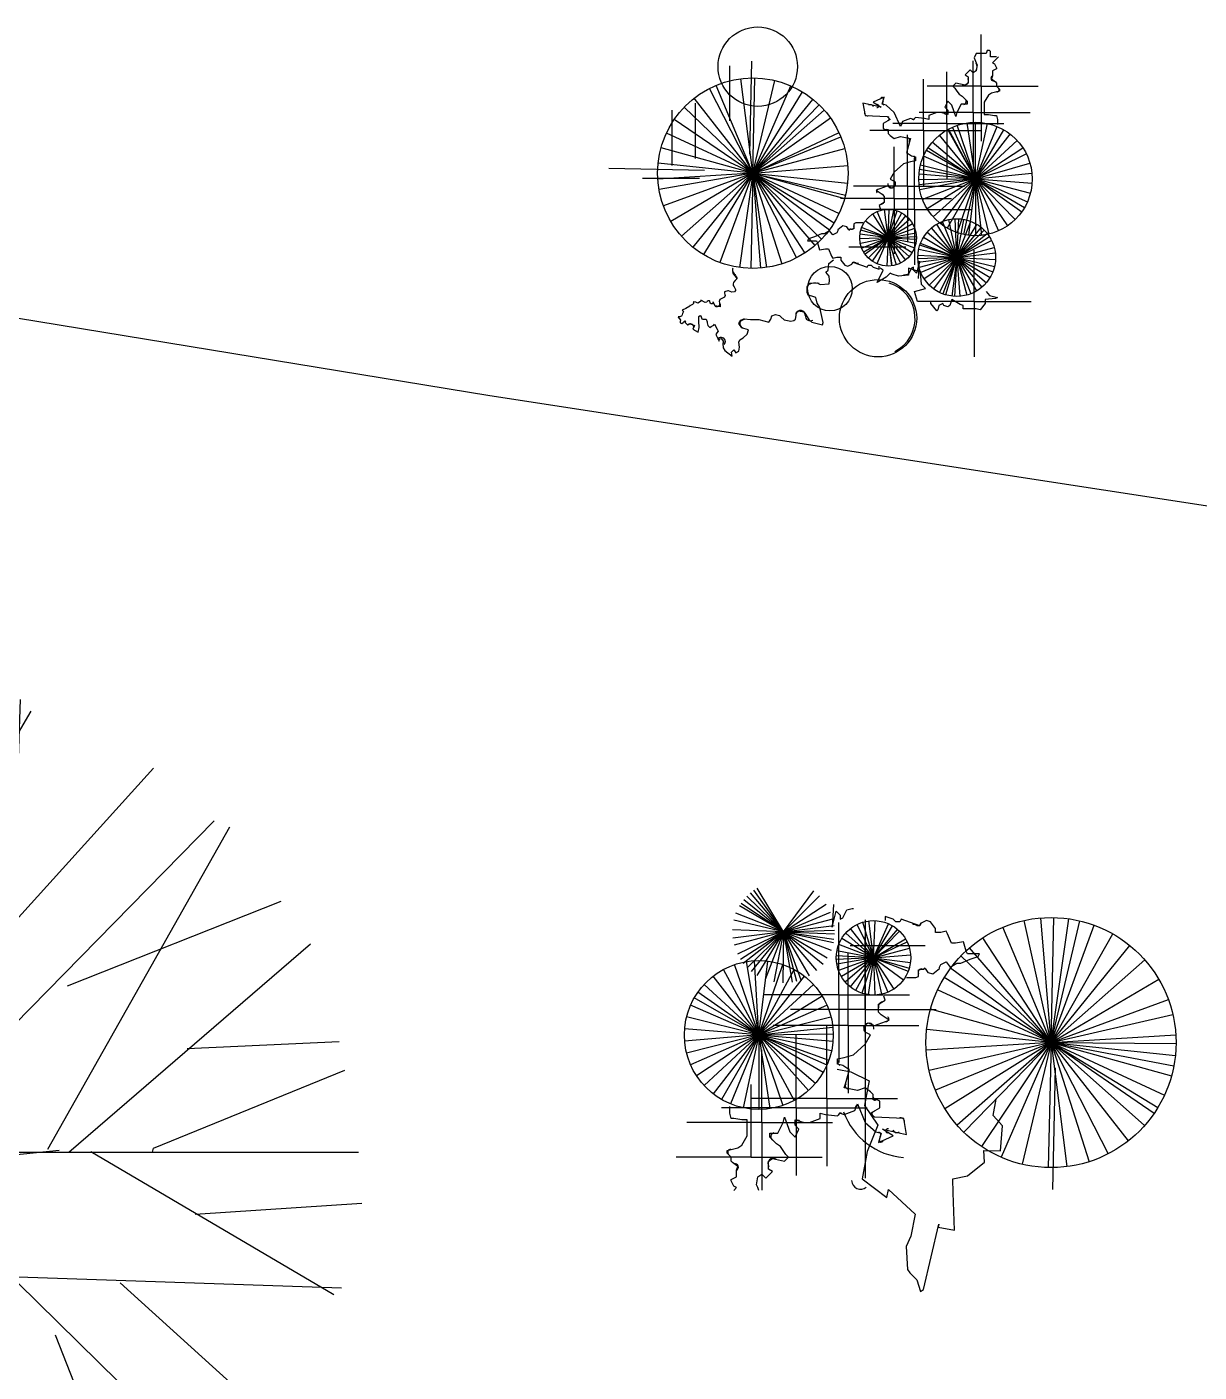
# Model space of a CAD drawing. Header units: millimetres. Extents: x 387 to 811, y 539 to 827.
# Drawn here: x 731.416 to 735.618, y 743.793 to 748.614 of the extents above; entities that cross this region are included whole.
import ezdxf

# ---------------------------------------------------------------- set-up
doc = ezdxf.new("R2010")
doc.units = ezdxf.units.MM
doc.layers.add('cuvas de nível', color=51, linetype='Continuous')
doc.layers.add('vegetação', color=112, linetype='Continuous')

# ---------------------------------------------------------------- blocks, each defined once
blk = doc.blocks.new('T2', base_point=(179.76, 122.92))
for p, q in [((179.76, 122.92), (179.76, 182.32)), ((187.6, 161.67), (186.23, 182.74)), ((179.27, 156.4), (169.42, 180.59)), ((166.66, 160.66), (165.76, 179.9)), ((179.68, 148.48), (197.76, 179.21)), ((179.77, 145.68), (153.43, 176.25)), ((158.72, 145.53), (148.04, 172.54)), ((179.38, 143.01), (138.6, 166.06)), ((137.87, 164.08), (179.76, 122.92)), ((150.5, 138.92), (131.2, 156.4)), ((179.76, 156.27), (179.27, 156.4)), ((181.73, 122.9), (179.52, 144.47)), ((163.39, 138.18), (122.51, 139.57))]:
    blk.add_line(p, q)
blk = doc.blocks.new('AHUA1PL2')
for p, q in [((0.2221, 1.0978), (0.1833, 1.6947)), ((0, 0), (0, 1.6829)), ((-0.3713, 1.0693), (-0.3968, 1.6144)), ((-0.0139, 0.9484), (-0.2932, 1.634)), ((-0.0024, 0.7242), (0.5099, 1.5949)), ((0.0003, 0.6449), (-0.7461, 1.511)), ((-0.5963, 0.6406), (-0.8989, 1.4057)), ((-0.0108, 0.5691), (-1.1663, 1.2222)), ((-1.187, 1.1662), (0, 0)), ((-0.8293, 0.4533), (-1.376, 0.9485)), ((-0.0001, 0.9449), (-0.0139, 0.9484)), ((0.0558, -0.0005), (-0.007, 0.6104)), ((-0.464, 0.4323), (-1.6222, 0.4717))]:
    blk.add_line(p, q)
at = {"xscale": 0.02833333322, "yscale": 0.02833333322, "zscale": 0.02833333322}
for p, rotation in [((0, 0.0148), 269.9999999999999), ((0, 0), 89.99999999999999), ((0, 0), 180)]:
    blk.add_blockref('T2', p, dxfattribs=dict(at, rotation=rotation))

msp = doc.modelspace()

# ---------------------------------------------------------------- linework, layer by layer
at = {"layer": 'cuvas de nível'}
msp.add_polyline3d([(725.7484, 748.4948, 105), (733.0756, 747.2934, 105), (741.1356, 746.0534, 105), (747.6819, 744.9542, 105)], dxfattribs=at)
at = {"layer": 'vegetação'}
for p, q in [((734.8368, 748.402, 54), (734.8368, 748.5868, 54)), ((733.9343, 748.475, 54), (733.9343, 748.2768, 54)), ((734.013, 748.4908, 54), (734.0058, 748.1581, 54)), ((734.8078, 748.3077, 54), (734.8078, 748.4925, 54)), ((734.0182, 748.0895, 54), (733.975, 748.4282, 54)), ((734.0182, 748.0895, 54), (734.0256, 748.4309, 54)), ((734.6303, 748.2424, 54), (734.6303, 748.4272, 54)), ((734.7136, 748.2678, 54), (734.7136, 748.4526, 54)), ((734.0182, 748.0895, 54), (733.8622, 748.3932, 54)), ((734.0182, 748.0895, 54), (733.8864, 748.4045, 54)), ((734.0182, 748.0895, 54), (734.0967, 748.4218, 54)), ((734.0182, 748.0895, 54), (734.0967, 748.4218, 54)), ((734.0182, 748.0895, 54), (734.1548, 748.4024, 54)), ((734.0182, 748.0895, 54), (734.1955, 748.3812, 54)), ((734.8368, 748.402, 54), (734.6435, 748.402, 54)), ((734.8368, 748.402, 54), (734.8368, 748.2039, 54)), ((734.8368, 748.402, 54), (735.0412, 748.402, 54)), ((734.0182, 748.0895, 54), (733.8074, 748.3581, 54)), ((733.8111, 748.3407, 54), (733.8111, 748.1426, 54)), ((734.0182, 748.0895, 54), (734.2336, 748.3543, 54)), ((734.0182, 748.0895, 54), (734.256, 748.3345, 54)), ((733.7278, 748.3154, 54), (733.7278, 748.1172, 54)), ((734.0182, 748.0895, 54), (733.7365, 748.2824, 54)), ((734.0182, 748.0895, 54), (733.7721, 748.3262, 54)), ((734.0182, 748.0895, 54), (734.2743, 748.3152, 54)), ((734.0182, 748.0895, 54), (734.2959, 748.288, 54)), ((734.8078, 748.3077, 54), (734.6145, 748.3077, 54)), ((734.8078, 748.3077, 54), (734.8078, 748.1096, 54)), ((734.8078, 748.3077, 54), (735.0123, 748.3077, 54)), ((734.0182, 748.0895, 54), (733.7086, 748.2334, 54)), ((734.0182, 748.0895, 54), (734.3269, 748.2353, 54)), ((734.6303, 748.2424, 54), (734.4369, 748.2424, 54)), ((734.7136, 748.2678, 54), (734.5203, 748.2678, 54)), ((734.6303, 748.2424, 54), (734.6303, 748.0443, 54)), ((734.6303, 748.2424, 54), (734.8347, 748.2424, 54)), ((734.7136, 748.2678, 54), (734.7136, 748.0696, 54)), ((734.7136, 748.2678, 54), (734.9181, 748.2678, 54)), ((734.8161, 748.0689, 54), (734.7172, 748.2465, 54)), ((734.8161, 748.0689, 54), (734.7193, 748.2477, 54)), ((734.8161, 748.0689, 54), (734.7336, 748.2547, 54)), ((734.8161, 748.0689, 54), (734.7501, 748.2612, 54)), ((734.8161, 748.0689, 54), (734.786, 748.2699, 54)), ((734.8161, 748.0689, 54), (734.8161, 748.2722, 54)), ((734.8161, 748.0689, 54), (734.8586, 748.2677, 54)), ((734.8161, 748.0689, 54), (734.8586, 748.2677, 54)), ((734.8161, 748.0689, 54), (734.8934, 748.2569, 54)), ((734.8161, 748.0689, 54), (734.9179, 748.2448, 54)), ((734.0182, 748.0895, 54), (734.3337, 748.2198, 54)), ((734.5252, 747.9994, 54), (734.5252, 748.1842, 54)), ((734.5723, 748.0429, 54), (734.5723, 748.2277, 54)), ((734.8161, 748.0689, 54), (734.6611, 748.2005, 54)), ((734.8161, 748.0689, 54), (734.6871, 748.226, 54)), ((734.8161, 748.0689, 54), (734.941, 748.2293, 54)), ((734.8161, 748.0689, 54), (734.9657, 748.2066, 54)), ((734.0182, 748.0895, 54), (733.6891, 748.1805, 54)), ((734.0182, 748.0895, 54), (734.348, 748.1778, 54)), ((734.5977, 747.9595, 54), (734.5977, 748.1443, 54)), ((734.8161, 748.0689, 54), (734.6299, 748.1505, 54)), ((734.8161, 748.0689, 54), (734.6401, 748.1707, 54)), ((734.8161, 748.0689, 54), (734.6459, 748.1801, 54)), ((734.8161, 748.0689, 54), (734.9863, 748.1801, 54)), ((734.8161, 748.0689, 54), (734.998, 748.1596, 54)), ((733.5018, 748.1079, 54), (733.845, 748.1005, 54)), ((734.0182, 748.0895, 54), (733.6774, 748.0687, 54)), ((734.0182, 748.0895, 54), (733.6786, 748.1251, 54)), ((734.0182, 748.0895, 54), (733.6818, 748.0312, 54)), ((734.0182, 748.0895, 54), (733.6976, 747.9721, 54)), ((734.0182, 748.0895, 54), (733.7237, 747.9167, 54)), ((734.0182, 748.0895, 54), (733.762, 747.8638, 54)), ((734.0182, 748.0895, 54), (733.8027, 747.8247, 54)), ((734.0182, 748.0895, 54), (733.8408, 747.7978, 54)), ((734.0182, 748.0895, 54), (733.9003, 747.7691, 54)), ((734.0182, 748.0895, 54), (733.9697, 747.7516, 54)), ((734.0182, 748.0895, 54), (734.0107, 747.7482, 54)), ((734.0182, 748.0895, 54), (734.3584, 748.1175, 54)), ((734.0182, 748.0895, 54), (734.3584, 748.1175, 54)), ((734.0182, 748.0895, 54), (734.2643, 747.8529, 54)), ((734.0182, 748.0895, 54), (734.2408, 747.8307, 54)), ((734.0182, 748.0895, 54), (734.2928, 747.8867, 54)), ((734.0182, 748.0895, 54), (734.3472, 747.9985, 54)), ((734.0182, 748.0895, 54), (734.3504, 748.011, 54)), ((734.0182, 748.0895, 54), (734.3278, 747.9456, 54)), ((734.0182, 748.0895, 54), (734.3099, 747.9121, 54)), ((734.0182, 748.0895, 54), (734.3577, 748.054, 54)), ((734.0182, 748.0895, 54), (734.122, 747.7643, 54)), ((734.0182, 748.0895, 54), (734.1741, 747.7858, 54)), ((734.0182, 748.0895, 54), (734.204, 747.8031, 54)), ((734.0182, 748.0895, 54), (734.067, 747.7516, 54)), ((734.0182, 748.0895, 54), (734.0461, 747.7493, 54)), ((734.8161, 748.0689, 54), (734.6155, 748.1024, 54)), ((734.8161, 748.0689, 54), (734.619, 748.1188, 54)), ((734.8161, 748.0689, 54), (735.0113, 748.1257, 54)), ((734.8161, 748.0689, 54), (735.0183, 748.0899, 54)), ((734.8161, 748.0689, 54), (735.0183, 748.0899, 54)), ((733.6227, 748.0723, 54), (733.8272, 748.0723, 54)), ((734.5723, 748.0429, 54), (734.379, 748.0429, 54)), ((734.5723, 748.0429, 54), (734.7768, 748.0429, 54)), ((734.5723, 748.0429, 54), (734.5723, 747.8447, 54)), ((734.8161, 748.0689, 54), (734.6128, 748.066, 54)), ((734.8161, 748.0689, 54), (734.6134, 748.0856, 54)), ((734.8161, 748.0689, 54), (734.6138, 748.0478, 54)), ((734.8161, 748.0689, 54), (734.6165, 748.0298, 54)), ((734.8161, 748.0689, 54), (734.6267, 747.9948, 54)), ((734.8161, 748.0689, 54), (734.643, 747.9621, 54)), ((734.8161, 748.0689, 54), (734.6648, 747.933, 54)), ((734.8161, 748.0689, 54), (734.6915, 747.9081, 54)), ((734.8161, 748.0689, 54), (734.7142, 747.8929, 54)), ((734.8161, 748.0689, 54), (734.7501, 747.8765, 54)), ((734.8161, 748.0689, 54), (734.7736, 747.87, 54)), ((734.8161, 748.0689, 54), (734.7916, 747.867, 54)), ((734.8161, 748.0689, 54), (734.8371, 747.8666, 54)), ((734.8161, 748.0689, 54), (734.8641, 747.8713, 54)), ((734.8161, 748.0689, 54), (734.8986, 747.883, 54)), ((734.8161, 748.0689, 54), (734.9822, 747.9516, 54)), ((734.8161, 748.0689, 54), (734.9586, 747.9239, 54)), ((734.8161, 748.0689, 54), (734.9305, 747.9007, 54)), ((734.8161, 748.0689, 54), (734.9921, 747.967, 54)), ((734.8161, 748.0689, 54), (735.0023, 747.9872, 54)), ((734.8161, 748.0689, 54), (735.0188, 748.0535, 54)), ((734.8161, 748.0689, 54), (735.0128, 748.0175, 54)), ((734.8161, 748.0689, 54), (734.8161, 747.8655, 54)), ((734.5252, 747.9994, 54), (734.3319, 747.9994, 54)), ((734.5252, 747.9994, 54), (734.7297, 747.9994, 54)), ((734.5252, 747.9994, 54), (734.5252, 747.8012, 54)), ((734.5977, 747.9595, 54), (734.4043, 747.9595, 54)), ((734.5029, 747.8582, 54), (734.4476, 747.9435, 54)), ((734.5029, 747.8582, 54), (734.4476, 747.9435, 54)), ((734.5029, 747.8582, 54), (734.4637, 747.952, 54)), ((734.5029, 747.8582, 54), (734.4903, 747.959, 54)), ((734.5029, 747.8582, 54), (734.5071, 747.9597, 54)), ((734.5029, 747.8582, 54), (734.5237, 747.9577, 54)), ((734.5029, 747.8582, 54), (734.5351, 747.9546, 54)), ((734.5029, 747.8582, 54), (734.5518, 747.9473, 54)), ((734.5977, 747.9595, 54), (734.8021, 747.9595, 54)), ((734.5977, 747.9595, 54), (734.5977, 747.7613, 54)), ((734.5029, 747.8582, 54), (734.408, 747.8947, 54)), ((734.5029, 747.8582, 54), (734.4211, 747.9186, 54)), ((734.5029, 747.8582, 54), (734.5669, 747.9371, 54)), ((734.5029, 747.8582, 54), (734.5669, 747.9371, 54)), ((734.5029, 747.8582, 54), (734.58, 747.9244, 54)), ((734.5029, 747.8582, 54), (734.5906, 747.9096, 54)), ((734.7488, 747.7873, 54), (734.6588, 747.8936, 54)), ((734.7488, 747.7873, 54), (734.6775, 747.9069, 54)), ((734.7488, 747.7873, 54), (734.6982, 747.917, 54)), ((734.7488, 747.7873, 54), (734.7202, 747.9236, 54)), ((734.7488, 747.7873, 54), (734.7431, 747.9265, 54)), ((734.7488, 747.7873, 54), (734.7563, 747.9264, 54)), ((734.7488, 747.7873, 54), (734.7749, 747.9241, 54)), ((734.7488, 747.7873, 54), (734.7989, 747.9173, 54)), ((734.7488, 747.7873, 54), (734.8213, 747.9062, 54)), ((734.7488, 747.7873, 54), (734.8366, 747.8954, 54)), ((734.5029, 747.8582, 54), (734.4013, 747.854, 54)), ((734.5029, 747.8582, 54), (734.402, 747.8707, 54)), ((734.5029, 747.8582, 54), (734.4034, 747.8373, 54)), ((734.5029, 747.8582, 54), (734.4051, 747.886, 54)), ((734.5029, 747.8582, 54), (734.4082, 747.8212, 54)), ((734.5029, 747.8582, 54), (734.4155, 747.8061, 54)), ((734.5029, 747.8582, 54), (734.4201, 747.7991, 54)), ((734.5029, 747.8582, 54), (734.432, 747.7853, 54)), ((734.5029, 747.8582, 54), (734.4462, 747.7738, 54)), ((734.5029, 747.8582, 54), (734.4621, 747.765, 54)), ((734.5029, 747.8582, 54), (734.4987, 747.7566, 54)), ((734.5029, 747.8582, 54), (734.5984, 747.8931, 54)), ((734.5029, 747.8582, 54), (734.6031, 747.8755, 54)), ((734.5029, 747.8582, 54), (734.6045, 747.8624, 54)), ((734.5029, 747.8582, 54), (734.5897, 747.8053, 54)), ((734.5029, 747.8582, 54), (734.6028, 747.8392, 54)), ((734.5029, 747.8582, 54), (734.6044, 747.8527, 54)), ((734.5029, 747.8582, 54), (734.5978, 747.8216, 54)), ((734.5029, 747.8582, 54), (734.5475, 747.7668, 54)), ((734.5029, 747.8582, 54), (734.5157, 747.7573, 54)), ((734.5029, 747.8582, 54), (734.5319, 747.7607, 54)), ((734.5029, 747.8582, 54), (734.5155, 747.7573, 54)), ((734.5029, 747.8582, 54), (734.5656, 747.7781, 54)), ((734.5029, 747.8582, 54), (734.5789, 747.7906, 54)), ((734.7488, 747.7873, 54), (734.6292, 747.8586, 54)), ((734.7488, 747.7873, 54), (734.6425, 747.8773, 54)), ((734.7488, 747.7873, 54), (734.8473, 747.8858, 54)), ((734.7488, 747.7873, 54), (734.8585, 747.8732, 54)), ((734.7488, 747.7873, 54), (734.8658, 747.863, 54)), ((734.7488, 747.7873, 54), (734.874, 747.8484, 54)), ((734.3622, 747.8253, 54), (734.5666, 747.8253, 54)), ((734.7488, 747.7873, 54), (734.6125, 747.8158, 54)), ((734.7488, 747.7873, 54), (734.6167, 747.8314, 54)), ((734.7488, 747.7873, 54), (734.619, 747.8379, 54)), ((734.7488, 747.7873, 54), (734.8834, 747.8232, 54)), ((734.7488, 747.7873, 54), (734.8871, 747.8045, 54)), ((734.8114, 747.6294, 54), (734.8114, 747.8142, 54)), ((734.7488, 747.7873, 54), (734.6096, 747.7822, 54)), ((734.7488, 747.7873, 54), (734.6097, 747.7947, 54)), ((734.7488, 747.7873, 54), (734.6106, 747.77, 54)), ((734.7488, 747.7873, 54), (734.6142, 747.7513, 54)), ((734.7488, 747.7873, 54), (734.6203, 747.7336, 54)), ((734.7488, 747.7873, 54), (734.6319, 747.7115, 54)), ((734.7488, 747.7873, 54), (734.6319, 747.7115, 54)), ((734.7488, 747.7873, 54), (734.6503, 747.6887, 54)), ((734.7488, 747.7873, 54), (734.666, 747.6752, 54)), ((734.7488, 747.7873, 54), (734.6876, 747.6621, 54)), ((734.7488, 747.7873, 54), (734.6988, 747.6572, 54)), ((734.7488, 747.7873, 54), (734.7091, 747.6537, 54)), ((734.7488, 747.7873, 54), (734.7316, 747.649, 54)), ((734.7488, 747.7873, 54), (734.7414, 747.6481, 54)), ((734.7488, 747.7873, 54), (734.8551, 747.6972, 54)), ((734.7488, 747.7873, 54), (734.8685, 747.7159, 54)), ((734.7488, 747.7873, 54), (734.8786, 747.7366, 54)), ((734.7488, 747.7873, 54), (734.888, 747.7798, 54)), ((734.7488, 747.7873, 54), (734.8844, 747.7551, 54)), ((734.7488, 747.7873, 54), (734.8389, 747.6809, 54)), ((734.7488, 747.7873, 54), (734.7995, 747.6575, 54)), ((734.7488, 747.7873, 54), (734.7848, 747.6526, 54)), ((734.7488, 747.7873, 54), (734.7601, 747.6484, 54)), ((734.7488, 747.7873, 54), (734.7848, 747.6526, 54)), ((734.7488, 747.7873, 54), (734.8201, 747.6676, 54)), ((734.8114, 747.6294, 54), (734.6181, 747.6294, 54)), ((734.8114, 747.6294, 54), (735.0159, 747.6294, 54)), ((734.8114, 747.6294, 54), (734.8114, 747.4312, 54)), ((734.1277, 745.3705, 54), (733.9856, 745.4857, 54)), ((734.1277, 745.3705, 54), (733.9965, 745.498, 54)), ((734.1277, 745.3705, 54), (734.0095, 745.51, 54)), ((734.1277, 745.3705, 54), (734.0214, 745.5193, 54)), ((734.1277, 745.3705, 54), (734.034, 745.5276, 54)), ((734.1277, 745.3705, 54), (734.2364, 745.5175, 54)), ((734.1277, 745.3705, 54), (734.257, 745.4998, 54)), ((734.1277, 745.3705, 54), (733.9573, 745.4369, 54)), ((734.1277, 745.3705, 54), (733.9705, 745.4641, 54)), ((734.1277, 745.3705, 54), (733.9759, 745.4725, 54)), ((734.1277, 745.3705, 54), (734.2812, 745.4699, 54)), ((734.1277, 745.3705, 54), (734.2812, 745.4699, 54)), ((734.1277, 745.3705, 54), (734.2964, 745.4409, 54)), ((734.1277, 745.3705, 54), (733.9497, 745.4127, 54)), ((734.1277, 745.3705, 54), (734.3044, 745.4176, 54)), ((734.1277, 745.3705, 54), (734.3092, 745.3931, 54)), ((734.3261, 745.1444, 54), (734.3261, 745.4045, 54)), ((734.4506, 745.2774, 54), (734.3919, 745.3973, 54)), ((734.4506, 745.2774, 54), (734.4125, 745.4053, 54)), ((734.4209, 745.4132, 54), (734.4209, 744.4874, 54)), ((734.4506, 745.2774, 54), (734.434, 745.4098, 54)), ((734.4506, 745.2774, 54), (734.4561, 745.4107, 54)), ((734.4506, 745.2774, 54), (734.504, 745.3997, 54)), ((734.4506, 745.2774, 54), (734.5189, 745.392, 54)), ((735.0869, 744.9736, 54), (734.914, 745.3871, 54)), ((735.0869, 744.9736, 54), (734.9906, 745.4114, 54)), ((735.0869, 744.9736, 54), (735.0502, 745.4203, 54)), ((735.0869, 744.9736, 54), (735.0967, 745.4217, 54)), ((735.0869, 744.9736, 54), (735.1505, 745.4173, 54)), ((735.0869, 744.9736, 54), (735.19, 745.4098, 54)), ((735.0869, 744.9736, 54), (735.2416, 745.3943, 54)), ((734.1277, 745.3705, 54), (733.9449, 745.378, 54)), ((734.1277, 745.3705, 54), (733.9462, 745.3475, 54)), ((734.1277, 745.3705, 54), (733.951, 745.3233, 54)), ((734.1277, 745.3705, 54), (733.9634, 745.2901, 54)), ((734.1277, 745.3705, 54), (733.9742, 745.271, 54)), ((734.1277, 745.3705, 54), (733.9837, 745.2576, 54)), ((734.1277, 745.3705, 54), (733.9983, 745.2411, 54)), ((734.1277, 745.3705, 54), (734.0124, 745.2284, 54)), ((734.1277, 745.3705, 54), (734.0325, 745.2143, 54)), ((734.1277, 745.3705, 54), (734.0619, 745.1998, 54)), ((734.1277, 745.3705, 54), (734.0935, 745.1908, 54)), ((734.1277, 745.3705, 54), (734.1261, 745.1876, 54)), ((734.1277, 745.3705, 54), (734.3104, 745.3771, 54)), ((734.1277, 745.3705, 54), (734.2468, 745.2317, 54)), ((734.1277, 745.3705, 54), (734.2201, 745.2127, 54)), ((734.1277, 745.3705, 54), (734.2983, 745.3047, 54)), ((734.1277, 745.3705, 54), (734.2848, 745.2768, 54)), ((734.1277, 745.3705, 54), (734.2697, 745.2552, 54)), ((734.1277, 745.3705, 54), (734.2697, 745.2552, 54)), ((734.1277, 745.3705, 54), (734.3087, 745.3444, 54)), ((734.1277, 745.3705, 54), (734.3104, 745.3629, 54)), ((734.1277, 745.3705, 54), (734.3067, 745.3329, 54)), ((734.1277, 745.3705, 54), (734.1588, 745.1902, 54)), ((734.1277, 745.3705, 54), (734.1748, 745.1937, 54)), ((734.1277, 745.3705, 54), (734.1905, 745.1987, 54)), ((734.4506, 745.2774, 54), (734.3366, 745.3468, 54)), ((734.4506, 745.2774, 54), (734.3508, 745.366, 54)), ((734.4506, 745.2774, 54), (734.3682, 745.3824, 54)), ((734.4212, 745.092, 54), (734.4212, 745.3521, 54)), ((734.4506, 745.2774, 54), (734.5368, 745.3792, 54)), ((734.4506, 745.2774, 54), (734.5436, 745.3731, 54)), ((734.4506, 745.2774, 54), (734.5652, 745.3457, 54)), ((735.0869, 744.9736, 54), (734.8429, 745.3496, 54)), ((735.0869, 744.9736, 54), (735.3087, 745.3631, 54)), ((734.4506, 745.2774, 54), (734.3194, 745.3023, 54)), ((734.4506, 745.2774, 54), (734.326, 745.3253, 54)), ((734.3594, 745.0348, 54), (734.3594, 745.295, 54)), ((734.6353, 745.3206, 54), (734.3669, 745.3206, 54)), ((734.4506, 745.2774, 54), (734.5713, 745.3343, 54)), ((734.4506, 745.2774, 54), (734.5795, 745.3118, 54)), ((734.4506, 745.2774, 54), (734.5795, 745.3118, 54)), ((735.0869, 744.9736, 54), (734.7947, 745.3134, 54)), ((735.0869, 744.9736, 54), (735.3691, 745.3219, 54)), ((735.0869, 744.9736, 54), (735.3698, 745.3213, 54)), ((734.0394, 745.0008, 54), (733.9527, 745.2532, 54)), ((734.0394, 745.0008, 54), (733.9954, 745.2641, 54)), ((734.0394, 745.0008, 54), (734.0237, 745.2672, 54)), ((734.0394, 745.0008, 54), (734.0715, 745.2658, 54)), ((734.0394, 745.0008, 54), (734.1261, 745.2532, 54)), ((734.4506, 745.2774, 54), (734.3172, 745.2719, 54)), ((734.4506, 745.2774, 54), (734.3173, 745.2845, 54)), ((734.4506, 745.2774, 54), (734.319, 745.2547, 54)), ((734.4506, 745.2774, 54), (734.3252, 745.2315, 54)), ((734.4506, 745.2774, 54), (734.3354, 745.2099, 54)), ((734.4506, 745.2774, 54), (734.3493, 745.1904, 54)), ((734.4506, 745.2774, 54), (734.3665, 745.1737, 54)), ((734.4506, 745.2774, 54), (734.3665, 745.1737, 54)), ((734.4506, 745.2774, 54), (734.3863, 745.1604, 54)), ((734.4506, 745.2774, 54), (734.4082, 745.1508, 54)), ((734.4506, 745.2774, 54), (734.4315, 745.1453, 54)), ((734.4506, 745.2774, 54), (734.5836, 745.2882, 54)), ((734.4506, 745.2774, 54), (734.583, 745.2609, 54)), ((734.4506, 745.2774, 54), (734.5751, 745.2294, 54)), ((734.4506, 745.2774, 54), (734.5789, 745.2408, 54)), ((734.4506, 745.2774, 54), (734.4554, 745.144, 54)), ((734.4506, 745.2774, 54), (734.4791, 745.147, 54)), ((734.4506, 745.2774, 54), (734.5579, 745.198, 54)), ((734.4506, 745.2774, 54), (734.5231, 745.1654, 54)), ((734.4506, 745.2774, 54), (734.502, 745.1542, 54)), ((734.4506, 745.2774, 54), (734.5231, 745.1654, 54)), ((735.0869, 744.9736, 54), (734.7638, 745.2843, 54)), ((735.0869, 744.9736, 54), (735.4232, 745.27, 54)), ((734.0394, 745.0008, 54), (733.8754, 745.2114, 54)), ((734.0394, 745.0008, 54), (733.9123, 745.2355, 54)), ((734.0394, 745.0008, 54), (734.1664, 745.2355, 54)), ((734.0394, 745.0008, 54), (734.2033, 745.2114, 54)), ((735.0869, 744.9736, 54), (734.704, 745.2065, 54)), ((735.0869, 744.9736, 54), (734.7264, 745.2399, 54)), ((735.0869, 744.9736, 54), (735.4735, 745.2005, 54)), ((734.0394, 745.0008, 54), (733.8213, 745.1546, 54)), ((734.0394, 745.0008, 54), (733.843, 745.1816, 54)), ((734.0394, 745.0008, 54), (734.2358, 745.1816, 54)), ((735.0869, 744.9736, 54), (734.6805, 745.1625, 54)), ((734.0394, 745.0008, 54), (733.7949, 745.108, 54)), ((734.0394, 745.0008, 54), (733.8083, 745.1345, 54)), ((734.0394, 745.0008, 54), (734.2666, 745.1409, 54)), ((734.0394, 745.0008, 54), (734.2838, 745.108, 54)), ((734.3261, 745.1444, 54), (734.0577, 745.1444, 54)), ((734.3261, 745.1444, 54), (734.3261, 744.9018, 54)), ((734.3261, 745.1444, 54), (734.5799, 745.1444, 54)), ((735.0869, 744.9736, 54), (735.5078, 745.1279, 54)), ((734.0394, 745.0008, 54), (733.7806, 745.0663, 54)), ((734.0394, 745.0008, 54), (734.2982, 745.0663, 54)), ((734.4212, 745.092, 54), (734.1528, 745.092, 54)), ((734.4212, 745.092, 54), (734.6751, 745.092, 54)), ((734.4212, 745.092, 54), (734.4212, 744.8494, 54)), ((735.0869, 744.9736, 54), (734.6549, 745.0931, 54)), ((735.0869, 744.9736, 54), (735.5237, 745.0742, 54)), ((734.0394, 745.0008, 54), (733.7734, 745.0228, 54)), ((734.0394, 745.0008, 54), (733.7734, 744.9787, 54)), ((734.0394, 745.0008, 54), (733.7806, 744.9352, 54)), ((734.0394, 745.0008, 54), (733.7949, 744.8935, 54)), ((734.0394, 745.0008, 54), (733.8159, 744.8548, 54)), ((734.0394, 745.0008, 54), (733.843, 744.82, 54)), ((734.0394, 745.0008, 54), (733.8754, 744.7901, 54)), ((734.0394, 745.0008, 54), (733.9057, 744.7697, 54)), ((734.0394, 745.0008, 54), (733.9379, 744.7539, 54)), ((734.0394, 745.0008, 54), (733.9836, 744.7397, 54)), ((734.0394, 745.0008, 54), (733.9836, 744.7397, 54)), ((734.0394, 745.0008, 54), (734.3049, 745.0284, 54)), ((734.0394, 745.0008, 54), (734.3063, 745.0045, 54)), ((734.0394, 745.0008, 54), (734.3004, 744.945, 54)), ((734.0394, 745.0008, 54), (734.3054, 744.9787, 54)), ((734.0394, 745.0008, 54), (734.1261, 744.7483, 54)), ((734.0394, 745.0008, 54), (734.1664, 744.766, 54)), ((734.0394, 745.0008, 54), (734.2428, 744.828, 54)), ((734.0394, 745.0008, 54), (734.2178, 744.8022, 54)), ((734.0394, 745.0008, 54), (734.2838, 744.8935, 54)), ((734.0394, 745.0008, 54), (734.2704, 744.8671, 54)), ((734.0394, 745.0008, 54), (734.2704, 744.8671, 54)), ((734.0394, 745.0008, 54), (734.2906, 744.9105, 54)), ((734.0394, 745.0008, 54), (734.0394, 744.7338, 54)), ((734.0394, 745.0008, 54), (734.0789, 744.7368, 54)), ((734.3594, 745.0348, 54), (734.091, 745.0348, 54)), ((734.2833, 744.7729, 54), (734.2833, 745.0331, 54)), ((734.3594, 745.0348, 54), (734.6132, 745.0348, 54)), ((734.3594, 745.0348, 54), (734.3594, 744.7922, 54)), ((735.0869, 744.9736, 54), (734.6412, 745.0203, 54)), ((735.0869, 744.9736, 54), (735.5343, 745.0009, 54)), ((734.1739, 744.7396, 54), (734.1739, 744.9997, 54)), ((735.0869, 744.9736, 54), (734.6395, 744.9463, 54)), ((735.0869, 744.9736, 54), (734.6501, 744.8731, 54)), ((735.0869, 744.9736, 54), (734.6727, 744.8025, 54)), ((735.0869, 744.9736, 54), (734.7065, 744.7367, 54)), ((735.0869, 744.9736, 54), (734.7506, 744.6773, 54)), ((735.0869, 744.9736, 54), (734.7747, 744.6521, 54)), ((735.0869, 744.9736, 54), (734.8371, 744.6015, 54)), ((735.0869, 744.9736, 54), (734.9076, 744.5629, 54)), ((735.0869, 744.9736, 54), (734.9838, 744.5375, 54)), ((735.0869, 744.9736, 54), (734.9838, 744.5375, 54)), ((735.0869, 744.9736, 54), (735.0772, 744.5255, 54)), ((735.0869, 744.9736, 54), (735.2916, 744.5749, 54)), ((735.0869, 744.9736, 54), (735.4567, 744.7204, 54)), ((735.0869, 744.9736, 54), (735.4699, 744.7408, 54)), ((735.0869, 744.9736, 54), (735.4221, 744.6761, 54)), ((735.0869, 744.9736, 54), (735.4699, 744.7408, 54)), ((735.0869, 744.9736, 54), (735.3636, 744.6211, 54)), ((735.0869, 744.9736, 54), (735.4934, 744.7847, 54)), ((735.0869, 744.9736, 54), (735.5189, 744.8542, 54)), ((735.0869, 744.9736, 54), (735.2232, 744.5467, 54)), ((735.0869, 744.9736, 54), (735.5327, 744.9269, 54)), ((735.0869, 744.9736, 54), (735.5273, 744.8902, 54)), ((735.0869, 744.9736, 54), (735.5351, 744.9701, 54)), ((735.0869, 744.9736, 54), (735.1436, 744.529, 54)), ((734.0502, 744.6872, 54), (734.0502, 744.9473, 54)), ((735.0937, 744.4468, 54), (735.1032, 744.8836, 54)), ((734.0122, 744.5634, 54), (734.0122, 744.8235, 54)), ((734.2833, 744.7729, 54), (734.0149, 744.7729, 54)), ((734.2833, 744.7729, 54), (734.2833, 744.5303, 54)), ((734.2833, 744.7729, 54), (734.5371, 744.7729, 54)), ((734.1739, 744.7396, 54), (733.9055, 744.7396, 54)), ((734.1739, 744.7396, 54), (734.1739, 744.497, 54)), ((734.1739, 744.7396, 54), (734.4277, 744.7396, 54)), ((734.0502, 744.6872, 54), (733.7818, 744.6872, 54)), ((734.0502, 744.6872, 54), (734.3041, 744.6872, 54)), ((734.0502, 744.6872, 54), (734.0502, 744.4446, 54)), ((734.0122, 744.5634, 54), (733.7438, 744.5634, 54)), ((734.0122, 744.5634, 54), (734.266, 744.5634, 54))]:
    msp.add_line(p, q, dxfattribs=at)
at = {"layer": 'vegetação', "elevation": 54}
for points in [[(734.8911, 748.5072), (734.8694, 748.5072), (734.8694, 748.5072), (734.8694, 748.5217), (734.8694, 748.5254), (734.8658, 748.529), (734.8585, 748.529), (734.8549, 748.5181), (734.8513, 748.5181), (734.8368, 748.5181), (734.8259, 748.5181), (734.8187, 748.5181), (734.8114, 748.5036), (734.8187, 748.4855), (734.8223, 748.4782), (734.8187, 748.4564), (734.8078, 748.4492), (734.7969, 748.4601), (734.7788, 748.4419), (734.7897, 748.4347), (734.7897, 748.4129), (734.7788, 748.4057), (734.7462, 748.4129), (734.7354, 748.402), (734.7426, 748.3948), (734.7498, 748.3839), (734.7571, 748.373), (734.768, 748.3658), (734.7861, 748.3476), (734.7861, 748.3367), (734.7643, 748.3367), (734.7498, 748.3077), (734.7462, 748.2932), (734.7317, 748.3331), (734.7172, 748.3476), (734.7064, 748.3259), (734.7172, 748.315), (734.7172, 748.3005), (734.6919, 748.3077), (734.6774, 748.3077), (734.6484, 748.2968), (734.6484, 748.2823), (734.6339, 748.286), (734.6013, 748.2896), (734.5941, 748.2823), (734.5832, 748.286), (734.5542, 748.2751), (734.547, 748.2569), (734.5252, 748.3077), (734.4962, 748.3331), (734.4817, 748.3367), (734.489, 748.3621), (734.4491, 748.344), (734.4781, 748.3259), (734.4129, 748.3404), (734.4201, 748.2968), (734.4999, 748.2932), (734.5107, 748.2823), (734.4854, 748.2678), (734.4854, 748.2497), (734.4926, 748.246), (734.5035, 748.246), (734.5035, 748.2315), (734.5107, 748.2243), (734.5252, 748.2134), (734.547, 748.2207), (734.5832, 748.2134), (734.5796, 748.2025), (734.5687, 748.1626), (734.5759, 748.159), (734.5868, 748.1517), (734.6013, 748.1481), (734.6013, 748.1336), (734.5832, 748.13), (734.5578, 748.1227), (734.5252, 748.0937), (734.5107, 748.0683), (734.5252, 748.061), (734.5288, 748.0465), (734.518, 748.0357), (734.4999, 748.0429), (734.46, 748.0284), (734.4817, 748.0139), (734.489, 748.0066), (734.489, 747.9921), (734.489, 747.9921), (734.489, 747.9849), (734.4709, 747.974), (734.4745, 747.9631)], [(734.8984, 748.5072), (734.8767, 748.4855), (734.8839, 748.4818), (734.8911, 748.4673), (734.8911, 748.4637), (734.8767, 748.4564), (734.8767, 748.4383), (734.873, 748.4274), (734.8875, 748.4165), (734.8911, 748.4129), (734.8911, 748.402), (734.902, 748.3911), (734.902, 748.3839), (734.873, 748.3766), (734.8622, 748.3694), (734.8477, 748.344), (734.8477, 748.3005), (734.8622, 748.3005), (734.8839, 748.2968), (734.8911, 748.2968), (734.8948, 748.2823), (734.8948, 748.2787), (734.8948, 748.2714), (734.8948, 748.2642)], [(734.4129, 747.9123), (734.3875, 747.9123), (734.3803, 747.9087), (734.3803, 747.8942), (734.3803, 747.8906), (734.3622, 747.8869), (734.3549, 747.8978), (734.3404, 747.9014), (734.3223, 747.8869), (734.3223, 747.8833), (734.3187, 747.876), (734.3042, 747.8688), (734.3042, 747.8688), (734.2933, 747.8833), (734.2752, 747.8724), (734.2644, 747.8724), (734.239, 747.8615), (734.2173, 747.8543), (734.2136, 747.847), (734.2354, 747.847), (734.2462, 747.847), (734.2499, 747.8398), (734.2571, 747.8144), (734.2788, 747.818), (734.2861, 747.818), (734.2897, 747.818), (734.3006, 747.7926), (734.3042, 747.7854), (734.3187, 747.789), (734.3187, 747.789), (734.3332, 747.789), (734.3332, 747.7781), (734.3477, 747.76), (734.3586, 747.7563), (734.373, 747.7636), (734.3767, 747.7709), (734.4274, 747.7527), (734.431, 747.76), (734.4419, 747.76), (734.4491, 747.7527), (734.4709, 747.7455), (734.4709, 747.7563)], [(733.9467, 747.7489), (733.9455, 747.7465), (733.9455, 747.7453), (733.9455, 747.7417), (733.9455, 747.7393), (733.9455, 747.7369), (733.9479, 747.7357), (733.9491, 747.7321), (733.9515, 747.7285), (733.9539, 747.7261), (733.9563, 747.7225), (733.9587, 747.7177), (733.9611, 747.7141), (733.9611, 747.7105), (733.9551, 747.7045), (733.9551, 747.7033), (733.9527, 747.7021), (733.9491, 747.6973), (733.9479, 747.6925), (733.9479, 747.6877), (733.9515, 747.6829), (733.9563, 747.6733), (733.9563, 747.6697), (733.9527, 747.6649), (733.9431, 747.6637), (733.931, 747.6685), (733.9286, 747.6685), (733.9166, 747.6649), (733.9166, 747.6601), (733.9178, 747.6553), (733.919, 747.6517), (733.9166, 747.6457), (733.9094, 747.6421), (733.8998, 747.6373), (733.8974, 747.6301), (733.8986, 747.6253), (733.901, 747.6193), (733.901, 747.6109), (733.883, 747.6145), (733.8758, 747.6277), (733.8758, 747.6277), (733.8746, 747.6277), (733.8734, 747.6217), (733.871, 747.6217), (733.871, 747.6217), (733.8686, 747.6217), (733.865, 747.6241), (733.865, 747.6253), (733.8638, 747.6313), (733.8626, 747.6325), (733.8602, 747.6325), (733.8577, 747.6325), (733.8541, 747.6301), (733.8529, 747.6277), (733.8469, 747.6265), (733.8313, 747.6349), (733.8313, 747.6349), (733.8337, 747.6325), (733.8205, 747.6241), (733.8181, 747.6253), (733.8133, 747.6277), (733.8037, 747.6289), (733.8049, 747.6277), (733.8049, 747.6229), (733.8013, 747.6193), (733.7941, 747.6157), (733.7929, 747.6169), (733.7917, 747.6133), (733.7784, 747.6049), (733.7652, 747.5988), (733.77, 747.594), (733.7664, 747.5868), (733.7652, 747.582), (733.7628, 747.5772), (733.7592, 747.576), (733.7568, 747.5748), (733.7508, 747.5748), (733.752, 747.5712), (733.7544, 747.57), (733.7568, 747.5664), (733.7592, 747.5628), (733.758, 747.558), (733.758, 747.5532), (733.764, 747.5508), (733.7688, 747.5544), (733.7712, 747.5568), (733.7748, 747.5604), (733.7772, 747.5592), (733.7748, 747.5556), (733.7833, 747.546), (733.7845, 747.546), (733.7893, 747.5496), (733.7941, 747.5496), (733.8085, 747.5436), (733.8025, 747.5304), (733.8217, 747.5196), (733.8253, 747.5364), (733.8241, 747.5592), (733.8241, 747.576), (733.8289, 747.5796), (733.8313, 747.5784), (733.8349, 747.5676), (733.8385, 747.5664), (733.8481, 747.5664), (733.8505, 747.5664), (733.8541, 747.5568), (733.8541, 747.5532), (733.8565, 747.5436), (733.8638, 747.5364), (733.8686, 747.54), (733.8782, 747.5448), (733.8806, 747.5484), (733.8902, 747.5304), (733.8938, 747.5232), (733.889, 747.5172), (733.8854, 747.5112), (733.8974, 747.4872), (733.8986, 747.4956), (733.9046, 747.4968), (733.9094, 747.4908), (733.913, 747.4848), (733.9106, 747.4788), (733.9118, 747.4632), (733.9178, 747.4536), (733.9443, 747.4344), (733.9419, 747.4476), (733.9503, 747.456), (733.9575, 747.4452), (733.9683, 747.4512), (733.9707, 747.4656), (733.9683, 747.4836), (733.9719, 747.492), (733.9839, 747.4992), (733.9983, 747.5124), (734.0019, 747.528), (733.9863, 747.5328), (733.9791, 747.5352), (733.9683, 747.5508), (733.9755, 747.5628), (733.9875, 747.5676), (734.0091, 747.5652), (734.0392, 747.5652), (734.0752, 747.5556), (734.08, 747.5628), (734.0824, 747.5664), (734.086, 747.5784), (734.0993, 747.5832), (734.1137, 747.5796), (734.1185, 747.5748), (734.1305, 747.564), (734.1545, 747.5592), (734.1653, 747.5616), (734.1714, 747.5664), (734.1738, 747.5796), (734.1738, 747.5892), (734.1822, 747.5964), (734.2014, 747.5928), (734.2074, 747.5844), (734.2182, 747.5652), (734.229, 747.5556), (734.2675, 747.546), (734.2699, 747.5544), (734.2579, 747.6085), (734.2483, 747.6241), (734.2434, 747.6445), (734.229, 747.6493), (734.2158, 747.6529), (734.2122, 747.6625), (734.2122, 747.6829), (734.2218, 747.6949), (734.2483, 747.6961), (734.2591, 747.6913), (734.2915, 747.6925), (734.2927, 747.7057), (734.2915, 747.7201), (734.2795, 747.7345), (734.2879, 747.7417), (734.2903, 747.7657), (734.3071, 747.7789)], [(734.3951, 747.7636), (734.3951, 747.7667), (734.3932, 747.766), (734.3908, 747.766), (734.3895, 747.766), (734.3889, 747.7673), (734.3877, 747.7679), (734.3864, 747.7685), (734.3834, 747.7698), (734.3827, 747.7698), (734.3778, 747.771), (734.3753, 747.7679), (734.3753, 747.7673), (734.3716, 747.763)], [(734.8549, 747.6657), (734.8658, 747.6511), (734.8948, 747.6439), (734.8875, 747.6403), (734.8513, 747.6366), (734.8513, 747.6221), (734.8332, 747.6004), (734.8187, 747.604), (734.8151, 747.604), (734.7716, 747.604), (734.7716, 747.6149), (734.7607, 747.6185), (734.7317, 747.6366), (734.7245, 747.6149), (734.7172, 747.6112), (734.7027, 747.6149), (734.6991, 747.6221), (734.6846, 747.6149), (734.681, 747.6004), (734.6774, 747.5967), (734.6556, 747.6221), (734.6556, 747.6294), (734.6085, 747.6294), (734.5977, 747.6657), (734.6375, 747.6765), (734.623, 747.691), (734.6194, 747.7346), (734.5759, 747.7491), (734.5759, 747.7237), (734.5397, 747.7201), (734.518, 747.7273), (734.5107, 747.7309), (734.4962, 747.7164), (734.4636, 747.6983), (734.4854, 747.7418), (734.4745, 747.7491)], [(734.6122, 747.7128), (734.6158, 747.7745), (734.6049, 747.7309), (734.5941, 747.7418), (734.5941, 747.7527), (734.5868, 747.7491), (734.5759, 747.7273), (734.5759, 747.7273), (734.5614, 747.7237), (734.5578, 747.7237)], [(733.9479, 747.7369), (733.9455, 747.7333), (733.9491, 747.7273), (733.9527, 747.7225), (733.9587, 747.7153), (733.9599, 747.7105)], [(733.9899, 747.5664), (733.9731, 747.5592)], [(734.3071, 745.4682), (734.3023, 745.3872), (734.3166, 745.4444), (734.3309, 745.4301), (734.3309, 745.4158), (734.3404, 745.4206), (734.3547, 745.4491), (734.3547, 745.4491), (734.3737, 745.4539), (734.3784, 745.4539)], [(734.5687, 745.2063), (734.602, 745.2063), (734.6115, 745.211), (734.6115, 745.2301), (734.6115, 745.2348), (734.6353, 745.2396), (734.6448, 745.2253), (734.6638, 745.2206), (734.6876, 745.2396), (734.6876, 745.2444), (734.6924, 745.2539), (734.7114, 745.2634), (734.7114, 745.2634), (734.7257, 745.2444), (734.7494, 745.2587), (734.7637, 745.2587), (734.797, 745.2729), (734.8255, 745.2825), (734.8303, 745.292), (734.8018, 745.292), (734.7875, 745.292), (734.7827, 745.3015), (734.7732, 745.3348), (734.7447, 745.3301), (734.7352, 745.3301), (734.7304, 745.3301), (734.7161, 745.3634), (734.7114, 745.3729), (734.6924, 745.3682), (734.6924, 745.3682), (734.6733, 745.3682), (734.6733, 745.3825), (734.6543, 745.4063), (734.64, 745.411), (734.621, 745.4015), (734.6163, 745.392), (734.5497, 745.4158), (734.5449, 745.4063), (734.5306, 745.4063), (734.5211, 745.4158), (734.4926, 745.4253), (734.4926, 745.411)], [(734.5921, 745.4016), (734.5921, 745.3975), (734.5945, 745.3983), (734.5978, 745.3983), (734.5994, 745.3983), (734.6002, 745.3967), (734.6018, 745.3959), (734.6034, 745.3951), (734.6075, 745.3934), (734.6083, 745.3934), (734.6148, 745.3918), (734.618, 745.3959), (734.618, 745.3967), (734.6229, 745.4024)], [(734.0401, 744.4436), (734.036, 744.4538), (734.0312, 744.4634), (734.036, 744.4919), (734.0502, 744.5015), (734.0645, 744.4872), (734.0883, 744.511), (734.074, 744.5205), (734.074, 744.5491), (734.0883, 744.5586), (734.1311, 744.5491), (734.1454, 744.5634), (734.1359, 744.5729), (734.1263, 744.5872), (734.1168, 744.6015), (734.1026, 744.611), (734.0788, 744.6348), (734.0788, 744.6491), (734.1073, 744.6491), (734.1263, 744.6872), (734.1311, 744.7062), (734.1501, 744.6539), (734.1692, 744.6348), (734.1834, 744.6634), (734.1692, 744.6777), (734.1692, 744.6967), (734.2024, 744.6872), (734.2215, 744.6872), (734.2595, 744.7015), (734.2595, 744.7205), (734.2785, 744.7158), (734.3214, 744.711), (734.3309, 744.7205), (734.3451, 744.7158), (734.3832, 744.7301), (734.3927, 744.7539), (734.4212, 744.6872), (734.4593, 744.6539), (734.4783, 744.6491), (734.4688, 744.6158), (734.5211, 744.6396), (734.4831, 744.6634), (734.5687, 744.6443), (734.5592, 744.7015), (734.4545, 744.7062), (734.4403, 744.7205), (734.4736, 744.7396), (734.4736, 744.7634), (734.464, 744.7681), (734.4498, 744.7681), (734.4498, 744.7872), (734.4403, 744.7967), (734.4212, 744.811), (734.3927, 744.8015), (734.3451, 744.811), (734.3499, 744.8253), (734.3642, 744.8777), (734.3547, 744.8824), (734.3404, 744.892), (734.3214, 744.8967), (734.3214, 744.9158), (734.3451, 744.9205), (734.3784, 744.9301), (734.4212, 744.9682), (734.4403, 745.0015), (734.4212, 745.011), (734.4165, 745.0301), (734.4308, 745.0444), (734.4545, 745.0348), (734.5069, 745.0539), (734.4783, 745.0729), (734.4688, 745.0825), (734.4688, 745.1015), (734.4688, 745.1015), (734.4688, 745.111), (734.4926, 745.1253), (734.4878, 745.1396)], [(734.3206, 744.8779), (734.3697, 744.8687), (734.4348, 744.8363), (734.4256, 744.7872), (734.4182, 744.748), (734.4661, 744.6781), (734.4281, 744.5836), (734.4098, 744.4855), (734.4988, 744.4181), (734.5043, 744.4475), (734.5995, 744.3586), (734.5848, 744.2801), (734.5676, 744.2427), (734.5726, 744.1606), (734.5805, 744.1489), (734.6063, 744.1238), (734.6186, 744.0809), (734.6303, 744.0888), (734.6842, 744.3224), (734.6824, 744.3126), (734.7413, 744.3016), (734.7357, 744.4346), (734.7351, 744.4855), (734.7879, 744.496), (734.848, 744.5456), (734.8455, 744.5867), (734.9063, 744.5855), (734.913, 744.6756), (734.8792, 744.7124), (734.8903, 744.7713)], [(733.9497, 744.4436), (733.9599, 744.4538), (733.9504, 744.4586), (733.9408, 744.4777), (733.9408, 744.4824), (733.9599, 744.4919), (733.9599, 744.5158), (733.9646, 744.53), (733.9456, 744.5443), (733.9408, 744.5491), (733.9408, 744.5634), (733.9266, 744.5777), (733.9266, 744.5872), (733.9646, 744.5967), (733.9789, 744.6062), (733.9979, 744.6396), (733.9979, 744.6967), (733.9789, 744.6967), (733.9504, 744.7015), (733.9408, 744.7015), (733.9361, 744.7205), (733.9361, 744.7253), (733.9361, 744.7348), (733.9361, 744.7443)]]:
    msp.add_lwpolyline(points, dxfattribs=at)
at = {"layer": 'vegetação'}
for centre, radius in [((734.0356, 748.4716, 54), 0.1424), ((734.0182, 748.0895, 54), 0.3414), ((734.8161, 748.0689, 54), 0.2033), ((734.5029, 747.8582, 54), 0.1017), ((734.7488, 747.7873, 54), 0.1393), ((734.2943, 747.6759, 54), 0.0799), ((734.4669, 747.5698, 54), 0.1385), ((734.4506, 745.2774, 54), 0.1335), ((735.0869, 744.9736, 54), 0.4482), ((734.0394, 745.0008, 54), 0.2669)]:
    msp.add_circle(centre, radius, dxfattribs=at)
for centre, radius, start, end in [((734.7986, 748.4709, 54), 0.0234, 326.9917, 33.0083), ((734.7764, 748.4206, 54), 0.0149, 239.0874, 30.9821), ((734.8804, 748.4295, 54), 0.00903, 115.5153, 287.1789), ((734.894, 748.3884, 54), 0.00708, 239.7533, 42.9947), ((734.4393, 748.3236, 54), 0.0117, 19.5623, 123.5259), ((734.464, 748.3302, 54), 0.00531, 247.2483, 88.5908), ((734.4817, 748.3557, 54), 0.00579, 10.177, 154.616), ((734.49, 748.3414, 54), 0.00752, 129.13, 255.8986), ((734.7726, 748.3468, 54), 0.0107, 280.309, 58.7331), ((734.4285, 748.3057, 54), 0.0104, 172.1428, 294.0509), ((734.5006, 748.2845, 54), 0.00661, 276.4086, 83.5914), ((734.5928, 748.2882, 54), 0.00618, 237.2283, 352.375), ((734.71, 748.3101, 54), 0.00851, 223.5466, 43.0514), ((734.4984, 748.2414, 54), 0.0052, 325.8772, 135.4756), ((734.5479, 748.2672, 54), 0.00531, 198.2346, 13.6927), ((734.5716, 748.2076, 54), 0.0083, 317.8314, 92.8072), ((734.5922, 748.1423, 54), 0.00899, 335.5027, 74.8456), ((734.5152, 748.0504, 54), 0.0135, 167.8659, 299.0097), ((734.5144, 748.0518, 54), 0.015, 299.0097, 39.1083), ((734.4683, 748.0249, 54), 0.00725, 82.3863, 235.1594), ((734.4773, 747.991, 54), 0.0123, 276.6816, 18.4392), ((734.3729, 747.8965, 54), 0.00792, 249.3864, 32.4939), ((734.3682, 747.884, 54), 0.00542, 69.3864, 172.6024), ((734.2417, 747.6412, 54), 0.0543, 75.3073, 118.504), ((734.4669, 747.5691, 54), 0.1328, 296.699, 72.5794), ((733.8896, 747.622, 54), 0.0104, 188.5335, 11.4664), ((733.9873, 747.5503, 54), 0.0163, 97.6779, 266.5677), ((734.189, 747.5807, 54), 0.0172, 356.5695, 163.1968), ((734.2241, 747.5786, 54), 0.0179, 176.5695, 298.5301), ((733.7935, 747.5373, 54), 0.0126, 6.7741, 128.4985), ((733.9045, 747.4857, 54), 0.0151, 316.0696, 150.2349), ((734.6273, 745.2434, 54), 0.00712, 249.3864, 352.6024), ((734.6212, 745.227, 54), 0.0104, 69.3864, 212.4939), ((734.4842, 745.103, 54), 0.0161, 96.6816, 198.4392), ((734.496, 745.0585, 54), 0.00951, 262.3863, 55.1594), ((734.4354, 745.0232, 54), 0.0197, 119.0097, 219.1083), ((734.4344, 745.025, 54), 0.0177, 347.8659, 119.0097), ((734.3333, 744.9043, 54), 0.0118, 155.5027, 254.8456), ((734.3603, 744.8186, 54), 0.0109, 137.8314, 272.8072), ((734.4564, 744.7742, 54), 0.00683, 145.8772, 315.4756), ((734.3325, 744.7128, 54), 0.00811, 57.2283, 172.375), ((734.5776, 744.8108, 54), 0.2496, 200.1038, 265.4803), ((734.3915, 744.7404, 54), 0.00697, 18.2346, 193.6927), ((734.4536, 744.7177, 54), 0.00867, 96.4086, 263.5914), ((734.1786, 744.6841, 54), 0.0112, 43.5466, 223.0514), ((734.5016, 744.6576, 54), 0.00698, 67.2483, 268.5908), ((734.5481, 744.6899, 54), 0.0137, 352.1428, 114.0509), ((734.0964, 744.6358, 54), 0.0141, 100.309, 238.7331), ((734.4675, 744.643, 54), 0.00988, 309.13, 75.8986), ((734.4783, 744.6242, 54), 0.0076, 190.177, 334.616), ((734.5341, 744.6663, 54), 0.0154, 199.5623, 303.5259), ((733.9371, 744.5813, 54), 0.00929, 59.7533, 222.9947), ((733.9549, 744.5273, 54), 0.0119, 295.5153, 107.1789), ((734.0915, 744.5391, 54), 0.0195, 59.0874, 210.9821), ((734.4043, 744.4813, 54), 0.0328, 184.5481, 308.6451)]:
    msp.add_arc(centre, radius, start, end, dxfattribs=at)

# ---------------------------------------------------------------- block references
msp.add_blockref('AHUA1PL2', (730.9213, 744.5664, 105), dxfattribs=at)

doc.saveas('drawing.dxf')
